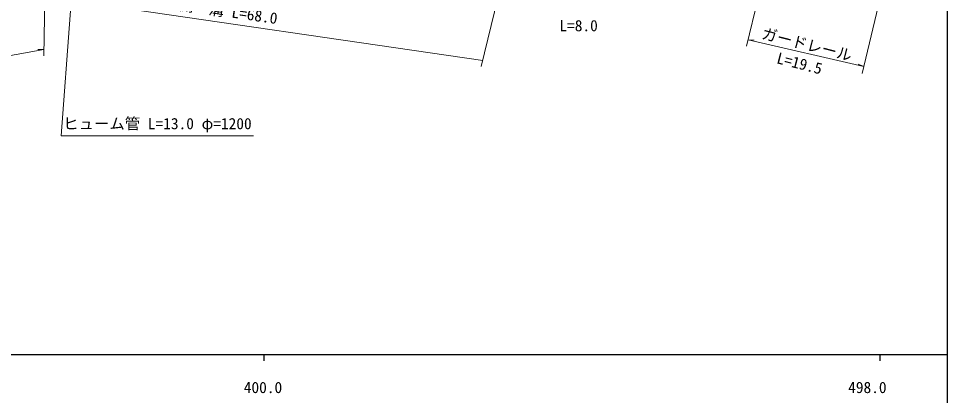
# Model space of a CAD drawing. Units: millimetres, scale not verified. Extents: x 40000 to 680000, y 20000 to 380000.
# Drawn here: x 428150 to 579000, y 198357 to 259656 of the extents above; entities that cross this region are included whole.
import ezdxf
from ezdxf.enums import TextEntityAlignment as Align

# ---------------------------------------------------------------- set-up
doc = ezdxf.new("R2010")
doc.units = ezdxf.units.MM
doc.header["$LTSCALE"] = 1000
for name, color, linetype, lineweight in [('M-STR-HTXT', 7, 'Continuous', 13), ('M-TTL-BAND', 7, 'Continuous', 25), ('M-WORK', 1, 'Continuous', 13)]:
    doc.layers.add(name, color=color, linetype=linetype, lineweight=lineweight)
doc.styles.add('ＭＳ ゴシック', font='')
doc.styles.get('ＭＳ ゴシック').set_extended_font_data('MS Gothic')

msp = doc.modelspace()

# ---------------------------------------------------------------- linework, layer by layer
at = {"layer": 'M-STR-HTXT'}
for p, q in [((432233, 253593), (433171, 298563)), ((511164, 284668), (503304, 251865)), ((546377, 255142), (551331, 275875)), ((438080, 262383), (503568, 252829)), ((432254, 254615), (431271, 254621)), ((565410, 251850), (564509, 252244))]:
    msp.add_line(p, q, dxfattribs=at)
for points in [[(439440, 299535), (435078, 240605), (466328, 240605)], [(565410, 251850), (546627, 256187), (547610, 256150)], [(432254, 254615), (296506, 230076), (297423, 230429)]]:
    msp.add_lwpolyline(points, dxfattribs=at)
at = {"layer": 'M-TTL-BAND'}
for p, q in [((579000, 20000), (579000, 370000)), ((40000, 205000), (579000, 205000)), ((468000, 205000), (468000, 204000)), ((568000, 205000), (568000, 204000))]:
    msp.add_line(p, q, dxfattribs=at)
at = {"layer": 'M-WORK'}
msp.add_line((565139, 250720), (571350, 276611), dxfattribs=at)

# ---------------------------------------------------------------- texts
at = {"layer": 'M-STR-HTXT', "style": 'ＭＳ ゴシック'}
for s, rotation, p in [('側\u3000溝 L=68.0', 351.7, (461943, 259377)), ('ガードレール', 345.6, (555829, 254034)), ('L=19.5', 345.6, (554630, 250948))]:
    msp.add_text(s, height=1833, rotation=rotation, dxfattribs=at).set_placement(p, align=Align.BOTTOM_CENTER)
for s, p in [('L=8.0', (519102, 257038)), ('ヒューム管 L=13.0 φ=1200', (450703, 241105))]:
    msp.add_text(s, height=1833, dxfattribs=at).set_placement(p, align=Align.BOTTOM_CENTER)
at = {"layer": 'M-TTL-BAND', "style": 'ＭＳ ゴシック'}
for s, p in [('400.0', (467844, 198195)), ('498.0', (566000, 198195))]:
    msp.add_text(s, height=1833, dxfattribs=at).set_placement(p, align=Align.BOTTOM_CENTER)

doc.saveas('drawing.dxf')
